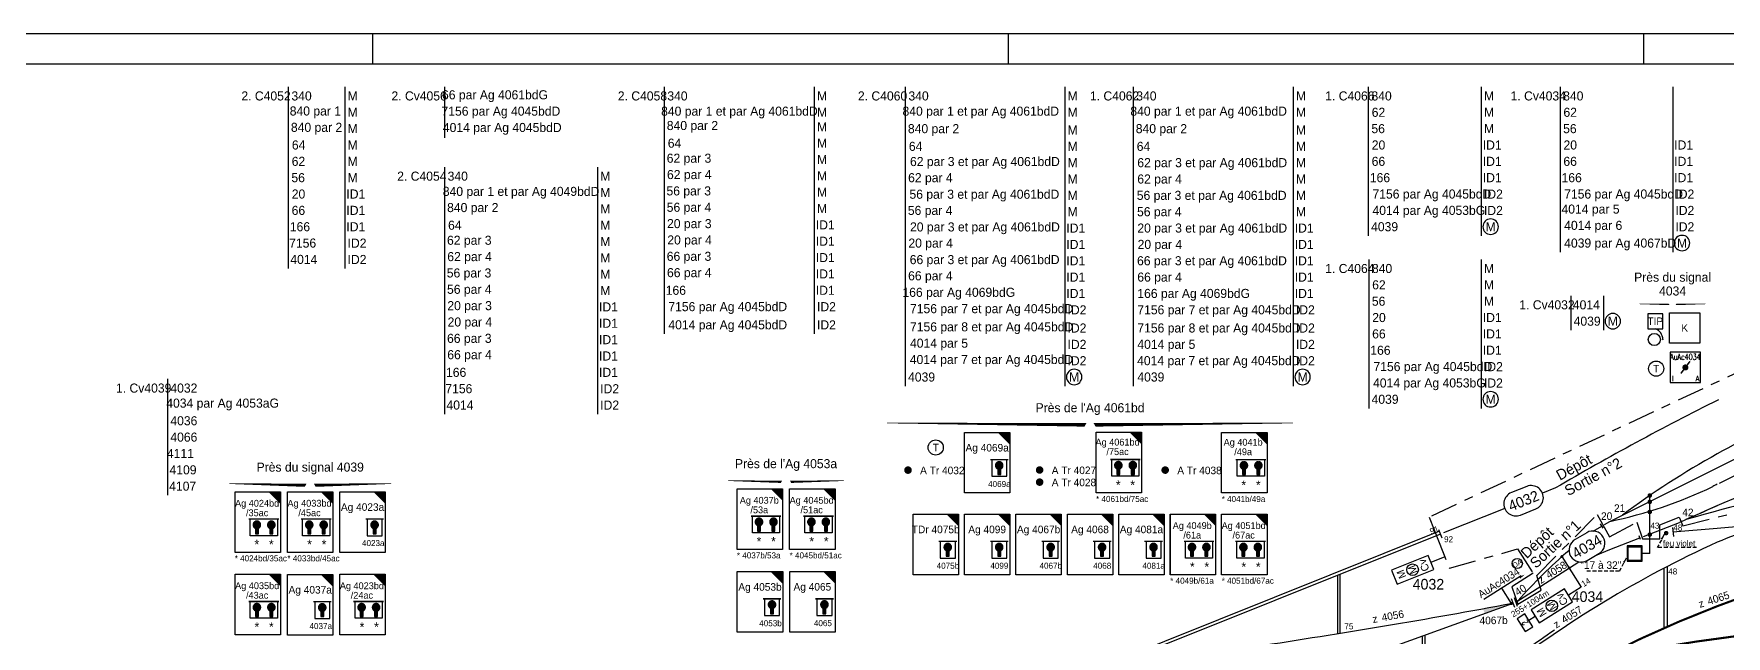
# Model space of a CAD drawing. Header units: metres. Extents: x 0 to 4410, y 0 to 594.
# Drawn here: x 1568 to 2127, y 395 to 594 of the extents above; entities that cross this region are included whole.
import ezdxf
from ezdxf.enums import TextEntityAlignment as Align

# ---------------------------------------------------------------- set-up
doc = ezdxf.new("R2010")
doc.units = ezdxf.units.M
for name, pattern in [('AXES', [36, 18, -6, 6, -6]), ('CACHE', [9.525, 6.35, -3.175]), ('CONTINU', [5000, 5000, 0])]:
    doc.linetypes.add(name, pattern=pattern)
doc.styles.add('es_norme', font='es_isocp.shx')
doc.styles.add('ISO8C1', font='es_isocp.shx')
doc.styles.add('SIMPLEX', font='simplex', dxfattribs={"width": 0.7})

# ---------------------------------------------------------------- blocks, each defined once
blk = doc.blocks.new('COMEXG')
at = {"linetype": 'CONTINU'}
for p, q in [((10, 10), (0, 10)), ((0, 10), (0, 0)), ((10, 0), (10, 10)), ((0, 0), (10, 0))]:
    blk.add_line(p, q, dxfattribs=at)
at = {"linetype": 'CONTINU', "const_width": 0.5}
blk.add_lwpolyline([(6.5, 7), (3.5, 3)], dxfattribs=at)
at = {"linetype": 'CONTINU', "const_width": 1}
blk.add_lwpolyline([(4.5, 5, 1), (5.5, 5, 1)], format="xyb", close=True, dxfattribs=at)
at = {"linetype": 'CONTINU', "style": 'SIMPLEX', "width": 0.7}
blk.add_attdef('NOM', text='', height=2, dxfattribs=at).set_placement((5, 7.5), align=Align.CENTER)
blk.add_attdef('O', (0.59, 0.44), '', height=1.8, dxfattribs=at)
blk.add_attdef('O', text='', height=1.8, dxfattribs=at).set_placement((9.59, 0.44), align=Align.RIGHT)
blk = doc.blocks.new('CONTROLE')
for p, q in [((0, 0), (0, 10)), ((0, 10), (10, 10)), ((10, 10), (10, 0)), ((10, 0), (0, 0))]:
    blk.add_line(p, q)
at = {"style": 'ISO8C1'}
blk.add_attdef('K', text='', height=2.5, dxfattribs=at).set_placement((5, 5), align=Align.MIDDLE)
blk = doc.blocks.new('TEL')
blk.add_circle((0, 0), 2.5)
at = {"linetype": 'Continuous', "style": 'ISO8C1'}
blk.add_attdef('TEXTEG', text='', height=2.5, dxfattribs=at).set_placement((-4, -1), align=Align.RIGHT)
at = {"style": 'ISO8C1'}
blk.add_attdef('OO', text='', height=2.5, dxfattribs=at).set_placement((0, 0), align=Align.MIDDLE)
at = {"linetype": 'Continuous', "style": 'ISO8C1'}
blk.add_attdef('TEXTED', (4, -1), '', height=2.5, dxfattribs=at)
blk = doc.blocks.new('sn')
for p, q in [((-2.19, 8.5), (-2.19, 3.5)), ((2.81, 8.5), (-2.19, 8.5)), ((2.81, 3.5), (2.81, 8.5)), ((-2.19, 3.5), (2.81, 3.5))]:
    blk.add_line(p, q)
at = {"const_width": 0.25}
blk.add_lwpolyline([(2.68, 0, 1), (2.93, 0, 1)], format="xyb", close=True, dxfattribs=at)
blk.add_circle((0, 0), 2)
blk.add_arc((-0.89, 0), 3.7, 359.9412, 71.0658)
at = {"style": 'es_norme'}
blk.add_attdef('SN', text='', height=2.5, dxfattribs=at).set_placement((0.31, 6), align=Align.MIDDLE)
blk = doc.blocks.new('cap2c')
at = {"linetype": 'CONTINU'}
for p, q in [((-10, 5.5), (-10, 11)), ((-1, 11), (-1, 5.5)), ((-1, 5.5), (-10, 5.5))]:
    blk.add_line(p, q, dxfattribs=at)
at = {"linetype": 'CONTINU', "const_width": 0.5}
blk.add_lwpolyline([(-0.5, 11), (-10.5, 11)], dxfattribs=at)
blk = doc.blocks.new('CLEP')
for points in [[(-1.11, 0.64), (1.11, 0.64), (-1.28, 0), (1.28, 0)], [(-1.28, 0), (1.28, 0), (-1.11, -0.64), (1.11, -0.64)], [(-0.64, 1.11), (0.64, 1.11), (-1.11, 0.64), (1.11, 0.64)], [(0, 1.28), (0, 1.28), (-0.64, 1.11), (0.64, 1.11)], [(-1.11, -0.64), (1.11, -0.64), (-0.64, -1.11), (0.64, -1.11)], [(-0.64, -1.11), (0.64, -1.11), (-0.5, -1.14), (0.5, -1.14)], [(-0.5, -1.14), (0.5, -1.14), (-0.5, -3), (0.5, -3)]]:
    blk.add_solid(points)
blk = doc.blocks.new('com1c')
at = {"linetype": 'CONTINU'}
for p, q in [((0, 0), (0, 20)), ((0, 20), (15, 20)), ((15, 20), (15, 0)), ((10.98, 7.93), (10.98, 6.08)), ((10.98, 6.08), (11.98, 6.08)), ((11.98, 6.08), (11.98, 7.93)), ((15, 0), (0, 0))]:
    blk.add_line(p, q, dxfattribs=at)
blk.add_arc((11.48, 9.08), 1.25, 293.5782, 246.4218, dxfattribs=at)
at = {"linetype": 'CONTINU', "style": 'es_norme'}
for tag, height, p in [('C000', 2.5, (7.5, 13.7)), ('000', 2, (11.53, 1.96))]:
    blk.add_attdef(tag, text='', height=height, dxfattribs=at).set_placement(p, align=Align.CENTER)
blk = doc.blocks.new('cap1c')
at = {"linetype": 'CONTINU'}
for p, q in [((-6, 11), (-6, 5.5)), ((-1, 5.5), (-1, 11)), ((-6, 5.5), (-1, 5.5))]:
    blk.add_line(p, q, dxfattribs=at)
at = {"linetype": 'CONTINU', "const_width": 0.5}
blk.add_lwpolyline([(-0.5, 11), (-6.5, 11)], dxfattribs=at)
blk = doc.blocks.new('TCR')
at = {"linetype": 'Continuous'}
for p, q in [((2.5, 7.5), (-2.5, 7.5)), ((-2.5, 7.5), (-2.5, 2.5)), ((2.5, 2.5), (2.5, 7.5)), ((-2.5, 2.5), (0, 2.5)), ((0, 0), (0, 2.5)), ((0, 2.5), (2.5, 2.5))]:
    blk.add_line(p, q, dxfattribs=at)
for points in [[(-2.5, 7.5), (2.5, 7.5), (-2, 7), (2, 7)], [(-2.5, 2.5), (-2.5, 7.5), (-2, 3), (-2, 7)], [(2.5, 7.5), (2.5, 2.5), (2, 7), (2, 3)], [(2.5, 2.5), (-2.5, 2.5), (2, 3), (-2, 3)]]:
    blk.add_solid(points, dxfattribs=at)
at = {"linetype": 'Continuous', "style": 'SIMPLEX', "width": 0.7}
blk.add_attdef('OO', text='', height=2.5, dxfattribs=at).set_placement((0, 5), align=Align.MIDDLE)
blk = doc.blocks.new('nzone')
at = {"style": 'es_norme'}
blk.add_text('z', height=2.5, dxfattribs=at).set_placement((-1.78, 1.41))
blk.add_attdef('ZONE', (1.31, 1.41), '', height=2.5, dxfattribs=at)
blk = doc.blocks.new('ID')
at = {"linetype": 'Continuous'}
for p, q in [((-2.5, 5.5), (-2.5, 2.5)), ((2.5, 5.5), (-2.5, 5.5)), ((-2.5, 2.5), (0, 2.5)), ((0, 2.5), (2.5, 2.5)), ((0, 0), (0, 2.5)), ((2.5, 2.5), (2.5, 5.5))]:
    blk.add_line(p, q, dxfattribs=at)
at = {"linetype": 'Continuous', "style": 'SIMPLEX', "width": 0.7}
blk.add_attdef('O', text='', height=2, dxfattribs=at).set_placement((0, 4), align=Align.MIDDLE)
blk = doc.blocks.new('*U93', base_point=(2948.5, 837.48))
at = {"linetype": 'Continuous'}
for p, q in [((2948.1, 837.41), (2948.1, 856.67)), ((2948.9, 837.54), (2948.9, 856.99))]:
    blk.add_line(p, q, dxfattribs=at)
blk = doc.blocks.new('*U107', base_point=(2976.5, 836.81))
at = {"linetype": 'Continuous'}
for p, q in [((2976.1, 819.65), (2976.1, 836.67)), ((2976.9, 819.78), (2976.9, 836.96))]:
    blk.add_line(p, q, dxfattribs=at)
blk = doc.blocks.new('*U156', base_point=(2225.19, 475.5))
at = {"color": 0, "linetype": 'Continuous'}
blk.add_line((2242.25, 480), (2242.25, 441.6), dxfattribs=at)
at = {"color": 0, "linetype": 'Continuous', "style": 'es_norme'}
blk.add_text('1. Cv4039', height=3, dxfattribs=at).set_placement((2225.19, 475.5))
for s, p in [('4032', (2247.62, 477)), ('4034 par Ag 4053aG', (2260.43, 471.6)), ('4036', (2247.61, 466.2)), ('4066', (2247.61, 460.8)), ('4111', (2246.48, 455.4)), ('4109', (2247.34, 450)), ('4107', (2247.23, 444.6))]:
    blk.add_text(s, height=3, dxfattribs=at).set_placement(p, align=Align.MIDDLE)
blk = doc.blocks.new('FLSIG-DR')
at = {"linetype": 'Continuous'}
blk.add_lwpolyline([(2.12, -2.12, 0, 0.8, 0), (1.39, -1.39, 0, 0, 0), (0, 0, 0, 0, 0)], format="xyseb", dxfattribs=at)
blk = doc.blocks.new('*U170', base_point=(1686.22, 572))
at = {"color": 0, "linetype": 'Continuous'}
blk.add_line((1703.75, 576.5), (1703.75, 559.7), dxfattribs=at)
at = {"color": 0, "linetype": 'Continuous', "style": 'es_norme'}
blk.add_text('2. Cv4056', height=3, dxfattribs=at).set_placement((1686.22, 572))
for s, p in [('66 par Ag 4061bdG', (1720.44, 573.5)), ('7156 par Ag 4045bdD', (1722.39, 568.1)), ('4014 par Ag 4045bdD', (1722.84, 562.7))]:
    blk.add_text(s, height=3, dxfattribs=at).set_placement(p, align=Align.MIDDLE)

msp = doc.modelspace()

# ---------------------------------------------------------------- linework, layer by layer
at = {"color": 0, "linetype": 'Continuous', "ltscale": 0.8}
for p, q in [((1680, 594), (1680, 584)), ((1890, 594), (1890, 584)), ((2100, 594), (2100, 584))]:
    msp.add_line(p, q, dxfattribs=at)
at = {"color": 0, "linetype": 'Continuous'}
for p, q in [((1652.126, 576.5), (1652.126, 516.5)), ((1670.816, 576.5), (1670.816, 516.5)), ((1776.358, 576.5), (1776.358, 494.9)), ((1825.969, 576.5), (1825.969, 494.9)), ((1856.042, 576.5), (1856.042, 499.858)), ((1908.765, 576.5), (1908.765, 499.858)), ((1931.351, 576.5), (1931.351, 499.858)), ((1984.253, 576.5), (1984.253, 499.858)), ((2009.075, 576.5), (2009.075, 527.3)), ((2046.402, 576.5), (2046.402, 527.3)), ((2072.437, 576.5), (2072.437, 521.9)), ((2109.669, 576.5), (2109.669, 521.9)), ((1703.745, 550), (1703.745, 468.4)), ((1754.314, 550), (1754.314, 468.4)), ((2049.512, 532.85), (2049.502, 532.85)), ((2049.502, 527.75), (2049.512, 527.75)), ((2112.779, 527.45), (2112.769, 527.45)), ((2112.769, 522.35), (2112.779, 522.35)), ((2009.227, 519.5), (2009.227, 470.3)), ((2046.402, 519.5), (2046.402, 470.3)), ((2076.01, 507.5), (2076.01, 496.1)), ((2086.785, 507.5), (2086.785, 496.1)), ((1856.042, 499.858), (1856.042, 477.658)), ((1908.765, 499.858), (1908.765, 477.658)), ((1931.351, 499.858), (1931.351, 477.658)), ((1984.253, 499.858), (1984.253, 477.658)), ((2089.895, 501.65), (2089.885, 501.65)), ((2089.885, 496.55), (2089.895, 496.55)), ((1911.875, 483.208), (1911.865, 483.208)), ((1987.363, 483.208), (1987.353, 483.208)), ((1911.865, 478.108), (1911.875, 478.108)), ((1987.353, 478.108), (1987.363, 478.108)), ((2049.512, 475.85), (2049.502, 475.85)), ((2049.502, 470.75), (2049.512, 470.75)), ((2070.922, 444), (2066.641, 442.284)), ((2054.15, 437.276), (2033.876, 429.149)), ((2086.673, 430.688), (2085.809, 432.174)), ((2032.576, 429.705), (1923.284, 385.891)), ((2032.948, 428.777), (1923.422, 384.869)), ((2033.506, 427.384), (2032.39, 430.169)), ((2099.021, 426.939), (2098.597, 428.182)), ((2057.883, 406.297), (2078.614, 419.606)), ((2084.14, 421.653), (2088.942, 423.709)), ((2056.407, 405.836), (2053.19, 410.901)), ((1991.883, 382.489), (2056.942, 405.958)), ((2057.451, 404.547), (2056.433, 407.369)), ((2058.392, 404.886), (2057.374, 407.708))]:
    msp.add_line(p, q, dxfattribs=at)
at = {"color": 0, "linetype": 'CONTINU'}
for p, q in [((1875.605, 462.351), (1890.605, 462.351)), ((1875.605, 442.351), (1875.605, 462.351)), ((1875.605, 462.351), (1890.605, 462.351)), ((1890.605, 462.351), (1890.605, 442.351)), ((1919.105, 442.385), (1919.105, 462.385)), ((1919.105, 462.385), (1934.105, 462.385)), ((1934.105, 462.385), (1934.105, 442.385)), ((1960.605, 442.351), (1960.605, 462.351)), ((1960.605, 462.351), (1975.605, 462.351)), ((1975.605, 462.351), (1975.605, 442.351)), ((1925.966, 450.33), (1925.966, 448.476)), ((1925.966, 448.476), (1926.966, 448.476)), ((1926.966, 448.476), (1926.966, 450.33)), ((1930.747, 450.33), (1930.747, 448.476)), ((1930.747, 448.476), (1931.747, 448.476)), ((1931.747, 448.476), (1931.747, 450.33)), ((1967.466, 450.296), (1967.466, 448.442)), ((1967.466, 448.442), (1968.466, 448.442)), ((1968.466, 448.442), (1968.466, 450.296)), ((1972.247, 450.296), (1972.247, 448.442)), ((1972.247, 448.442), (1973.247, 448.442)), ((1973.247, 448.442), (1973.247, 450.296)), ((1634.552, 442.733), (1649.552, 442.733)), ((1634.552, 422.733), (1634.552, 442.733)), ((1649.552, 442.733), (1649.552, 422.733)), ((1651.863, 442.735), (1666.863, 442.735)), ((1651.863, 422.735), (1651.863, 442.735)), ((1666.863, 442.735), (1666.863, 422.735)), ((1800.516, 443.709), (1815.516, 443.709)), ((1800.516, 423.709), (1800.516, 443.709)), ((1815.516, 443.709), (1815.516, 423.709)), ((1817.828, 443.711), (1832.828, 443.711)), ((1817.828, 423.711), (1817.828, 443.711)), ((1832.828, 443.711), (1832.828, 423.711)), ((1890.605, 442.351), (1875.605, 442.351)), ((1934.105, 442.385), (1919.105, 442.385)), ((1975.605, 442.351), (1960.605, 442.351)), ((1807.203, 431.641), (1807.203, 429.786)), ((1808.203, 429.786), (1808.203, 431.641)), ((1811.984, 431.641), (1811.984, 429.786)), ((1812.984, 429.786), (1812.984, 431.641)), ((1824.515, 431.643), (1824.515, 429.788)), ((1825.515, 429.788), (1825.515, 431.643)), ((1829.296, 431.643), (1829.296, 429.788)), ((1830.296, 429.788), (1830.296, 431.643)), ((1858.605, 435.353), (1873.605, 435.353)), ((1858.605, 415.353), (1858.605, 435.353)), ((1858.605, 435.353), (1873.605, 435.353)), ((1873.605, 435.353), (1873.605, 415.353)), ((1875.605, 435.353), (1890.605, 435.353)), ((1875.605, 415.353), (1875.605, 435.353)), ((1875.605, 435.353), (1890.605, 435.353)), ((1890.605, 435.353), (1890.605, 415.353)), ((1909.605, 415.353), (1909.605, 435.353)), ((1909.605, 435.353), (1924.605, 435.353)), ((1924.605, 435.353), (1924.605, 415.353)), ((1926.605, 415.353), (1926.605, 435.353)), ((1926.605, 435.353), (1941.605, 435.353)), ((1943.605, 435.353), (1958.605, 435.353)), ((1943.605, 415.353), (1943.605, 435.353)), ((1943.605, 435.353), (1943.605, 415.353)), ((1958.605, 435.353), (1958.605, 415.353)), ((1960.605, 435.353), (1975.605, 435.353)), ((1960.605, 415.353), (1960.605, 435.353)), ((1975.605, 435.353), (1975.605, 415.353)), ((1641.239, 430.666), (1641.239, 428.811)), ((1641.239, 428.811), (1642.239, 428.811)), ((1642.239, 428.811), (1642.239, 430.666)), ((1646.02, 430.666), (1646.02, 428.811)), ((1646.02, 428.811), (1647.02, 428.811)), ((1647.02, 428.811), (1647.02, 430.666)), ((1658.551, 430.667), (1658.551, 428.813)), ((1658.551, 428.813), (1659.551, 428.813)), ((1659.551, 428.813), (1659.551, 430.667)), ((1663.332, 430.667), (1663.332, 428.813)), ((1663.332, 428.813), (1664.332, 428.813)), ((1664.332, 428.813), (1664.332, 430.667)), ((1807.203, 429.786), (1808.203, 429.786)), ((1811.984, 429.786), (1812.984, 429.786)), ((1824.515, 429.788), (1825.515, 429.788)), ((1829.296, 429.788), (1830.296, 429.788)), ((1649.552, 422.733), (1634.552, 422.733)), ((1666.863, 422.735), (1651.863, 422.735)), ((1815.516, 423.709), (1800.516, 423.709)), ((1832.828, 423.711), (1817.828, 423.711)), ((1950.293, 423.285), (1950.293, 421.43)), ((1950.293, 421.43), (1951.293, 421.43)), ((1951.293, 421.43), (1951.293, 423.285)), ((1955.074, 423.285), (1955.074, 421.43)), ((1955.074, 421.43), (1956.074, 421.43)), ((1956.074, 421.43), (1956.074, 423.285)), ((1967.293, 423.285), (1967.293, 421.43)), ((1967.293, 421.43), (1968.293, 421.43)), ((1968.293, 421.43), (1968.293, 423.285)), ((1972.074, 423.285), (1972.074, 421.43)), ((1972.074, 421.43), (1973.074, 421.43)), ((1973.074, 421.43), (1973.074, 423.285)), ((1634.567, 415.489), (1649.567, 415.489)), ((1634.567, 395.489), (1634.567, 415.489)), ((1649.567, 415.489), (1649.567, 395.489)), ((1651.873, 395.427), (1651.873, 415.427)), ((1651.873, 415.427), (1666.873, 415.427)), ((1666.873, 415.427), (1666.873, 395.427)), ((1669.175, 415.48), (1684.175, 415.48)), ((1669.175, 395.48), (1669.175, 415.48)), ((1684.175, 415.48), (1684.175, 395.48)), ((1800.521, 396.368), (1800.521, 416.368)), ((1800.521, 416.368), (1815.521, 416.368)), ((1815.521, 416.368), (1815.521, 396.368)), ((1817.837, 396.403), (1817.837, 416.403)), ((1817.837, 416.403), (1832.837, 416.403)), ((1832.837, 416.403), (1832.837, 396.403)), ((1873.605, 415.353), (1858.605, 415.353)), ((1890.605, 415.353), (1875.605, 415.353)), ((1924.605, 415.353), (1909.605, 415.353)), ((1941.605, 415.353), (1926.605, 415.353)), ((1958.605, 415.353), (1943.605, 415.353)), ((1975.605, 415.353), (1960.605, 415.353)), ((1641.254, 403.421), (1641.254, 401.567)), ((1642.254, 401.567), (1642.254, 403.421)), ((1646.035, 403.421), (1646.035, 401.567)), ((1647.035, 401.567), (1647.035, 403.421)), ((1662.855, 403.36), (1662.855, 401.505)), ((1663.855, 401.505), (1663.855, 403.36)), ((1675.863, 403.413), (1675.863, 401.558)), ((1676.863, 401.558), (1676.863, 403.413)), ((1680.644, 403.413), (1680.644, 401.558)), ((1681.644, 401.558), (1681.644, 403.413)), ((1811.503, 404.3), (1811.503, 402.446)), ((1812.503, 402.446), (1812.503, 404.3)), ((1828.819, 404.335), (1828.819, 402.48)), ((1829.819, 402.48), (1829.819, 404.335)), ((1641.254, 401.567), (1642.254, 401.567)), ((1646.035, 401.567), (1647.035, 401.567)), ((1662.855, 401.505), (1663.855, 401.505)), ((1675.863, 401.558), (1676.863, 401.558)), ((1680.644, 401.558), (1681.644, 401.558)), ((1811.503, 402.446), (1812.503, 402.446)), ((1828.819, 402.48), (1829.819, 402.48)), ((1649.567, 395.489), (1634.567, 395.489)), ((1666.873, 395.427), (1651.873, 395.427)), ((1684.175, 395.48), (1669.175, 395.48)), ((1815.521, 396.368), (1800.521, 396.368)), ((1832.837, 396.403), (1817.837, 396.403))]:
    msp.add_line(p, q, dxfattribs=at)
at = {"color": 0}
for p, q in [((2102.103, 422.337), (2102.103, 441.51)), ((2109.599, 430.969), (2109.922, 428.012)), ((2140.411, 432.031), (2124.417, 430.662)), ((2124.378, 430.653), (2109.76, 429.402)), ((2106.795, 417.479), (2106.795, 397.717)), ((2107.795, 418), (2107.795, 398.156))]:
    msp.add_line(p, q, dxfattribs=at)
at = {"color": 0, "linetype": 'CACHE', "ltscale": 0.2}
for p, q in [((2106.824, 428.598), (2104.584, 424.325)), ((2094.319, 420.863), (2092.076, 416.562)), ((2117.567, 424.325), (2104.584, 424.325)), ((2092.076, 416.562), (2081.08, 416.562))]:
    msp.add_line(p, q, dxfattribs=at)
at = {"color": 0, "linetype": 'Continuous', "ltscale": 0.8}
for points in [[(0, 0), (4410, 0), (4410, 594), (0, 594)], [(10, 10), (4400, 10), (4400, 584), (10, 584)]]:
    msp.add_lwpolyline(points, close=True, dxfattribs=at)
at = {"color": 0, "linetype": 'Continuous'}
for points, format in [([(2097.522, 502.919, 0, 0, 0), (2098.622, 504.824, 0.2, 0.44, 0), (2108.522, 504.604, 0, 0, 0), (2109.622, 506.51, 0, 0, 0), (2110.722, 504.604, 0.44, 0.2, 0), (2120.622, 504.824, 0, 0, 0), (2121.722, 502.919, 0, 0, 0)], "xyseb"), ([(1848.519, 462.861, 0, 0, 0), (1850.019, 465.459, 0.2, 1.2, 0), (1915.605, 464.859, 0, 0, 0), (1917.105, 467.457, 0, 0, 0), (1918.605, 464.859, 1.2, 0.2, 0), (1984.192, 465.459, 0, 0, 0), (1985.692, 462.861, 0, 0, 0)], "xyseb"), ([(1631.148, 442.837, 0, 0, 0), (1632.648, 445.435, 0.2, 1.069, 0), (1657.873, 444.9, 0, 0, 0), (1659.373, 447.498, 0, 0, 0), (1660.873, 444.9, 1.069, 0.2, 0), (1686.099, 445.435, 0, 0, 0), (1687.599, 442.837, 0, 0, 0)], "xyseb"), ([(1796.014, 443.822, 0, 0, 0), (1797.514, 446.42, 0.2, 0.765, 0), (1815.129, 446.038, 0, 0, 0), (1816.629, 448.636, 0, 0, 0), (1818.129, 446.038, 0.765, 0.2, 0), (1835.744, 446.42, 0, 0, 0), (1837.244, 443.822, 0, 0, 0)], "xyseb"), ([(2059.351, 435.052), (2064.416, 437.082, 1), (2061.44, 444.508), (2056.374, 442.477, 1), (2059.351, 435.052, 1)], "xyb"), ([(2081.411, 420.068), (2085.288, 422.32, 1), (2081.271, 429.238), (2077.394, 426.987, 1), (2081.411, 420.068, 1)], "xyb"), ([(2060.769, 415.417, 0, 0.7, 0), (2059.081, 414.345, 0.7, 0.7, 0)], "xyseb")]:
    msp.add_lwpolyline(points, format=format, dxfattribs=at)
at = {"color": 0, "linetype": 'AXES', "ltscale": 0.5}
msp.add_lwpolyline([(2183.411, 499.226), (2135.886, 484.422), (2135.886, 484.422), (2029.154, 434.345), (2035.891, 417.54), (2058.412, 423.871), (2063.543, 415.895), (2056.466, 411.36), (2058.506, 405.589), (2066.227, 410.208), (2064.743, 415.104), (2084.725, 435.279), (2088.739, 427.831), (2097.794, 432.711), (2099.679, 427.234), (2105.37, 427.234), (2105.37, 431.848), (2111.865, 434.398), (2113.045, 431.532), (2150.023, 440.744), (2153.159, 427.98), (2524.673, 427.98)], dxfattribs=at)
at = {"color": 0, "linetype": 'Continuous'}
for points in [[(2124.417, 450.666), (2139.216, 458.052)], [(2088.942, 432.971), (2124.378, 450.657)], [(2083.343, 429.778), (2086.241, 431.431)], [(2087.184, 431.968), (2088.942, 432.971)], [(2100.042, 428.006), (2111.942, 432.612)], [(2031.603, 428.237), (2034.394, 421.276), (2029.753, 419.415)], [(2088.942, 423.709), (2098.819, 427.532)], [(2073.058, 421.327), (2079.456, 411.234), (2075.233, 408.557)], [(2059.575, 414.955), (2047.245, 407.126)]]:
    msp.add_lwpolyline(points, dxfattribs=at)
at = {"color": 0}
for points, const_width in [([(1856.321, 449.902, 1), (1857.571, 449.902, 1)], 1.25), ([(1899.821, 449.935, 1), (1901.071, 449.935, 1)], 1.25), ([(1941.321, 449.902, 1), (1942.571, 449.902, 1)], 1.25), ([(1899.821, 445.935, 1), (1901.071, 445.935, 1)], 1.25), ([(2102.392, 441.786, 1), (2101.813, 441.234, 1)], 0.7), ([(2102.392, 439.69, 1), (2101.813, 439.138, 1)], 0.7), ([(2102.392, 436.349, 1), (2101.813, 435.798, 1)], 0.7), ([(2102.392, 428.86, 1), (2101.813, 428.308, 1)], 0.7), ([(2107.113, 429.091, 1), (2107.913, 429.091, 1)], 0.7)]:
    msp.add_lwpolyline(points, format="xyb", close=True, dxfattribs=dict(at, const_width=const_width))
at = {"color": 0, "linetype": 'CACHE'}
for points in [[(2106.826, 428.625, 0, 0.7, 0), (2106.02, 427.119, 0.7, 0.7, 0)], [(2094.319, 420.863, 0, 0.7, 0), (2093.512, 419.357, 0.7, 0.7, 0)]]:
    msp.add_lwpolyline(points, format="xyseb", dxfattribs=at)
at = {"color": 0, "linetype": 'Continuous'}
for points in [[(2028.822, 421.736), (2016.756, 416.899), (2018.616, 412.258), (2030.683, 417.095)], [(2073.894, 410.669), (2062.915, 403.708), (2065.592, 399.485), (2076.571, 406.446)]]:
    msp.add_lwpolyline(points, close=True, dxfattribs=at)
at = {"color": 0, "linetype": 'Continuous', "const_width": 0.5}
for points in [[(2073.308, 421.327, -1), (2072.808, 421.327, -1)], [(2075.69, 417.569, -1), (2075.19, 417.569, -1)], [(2056.157, 405.836, 1), (2056.657, 405.836, 1)]]:
    msp.add_lwpolyline(points, format="xyb", close=True, dxfattribs=at)
at = {"color": 0, "linetype": 'Continuous', "const_width": 0.7}
for points in [[(2152.027, 414.32, 0.0192636), (2124.417, 404.962, 0.0192636)], [(2124.422, 404.962, 0.0271986), (2086.846, 388.195)], [(2178.705, 400.734, 0.0214061), (2086.846, 388.195)]]:
    msp.add_lwpolyline(points, format="xyb", dxfattribs=at)
at = {"color": 0, "linetype": 'Continuous'}
for centre, radius in [((2058.304, 419.039), 1.676), ((2023.719, 416.997), 1.9), ((2069.743, 405.077), 1.9)]:
    msp.add_circle(centre, radius, dxfattribs=at)
for centre, radius, start, end in [((2049.502, 530.3), 2.55, 90, 270), ((2049.512, 530.3), 2.55, 270, 90), ((2112.769, 524.9), 2.55, 90, 270), ((2112.779, 524.9), 2.55, 270, 90), ((2089.885, 499.1), 2.55, 90, 270), ((2089.895, 499.1), 2.55, 270, 90), ((1911.865, 480.658), 2.55, 90, 270), ((1911.875, 480.658), 2.55, 270, 90), ((1987.353, 480.658), 2.55, 90, 270), ((1987.363, 480.658), 2.55, 270, 90), ((2049.502, 473.3), 2.55, 90, 270), ((2049.512, 473.3), 2.55, 270, 90), ((2256.602, 216.691), 272.748, 105.56578, 118.98894), ((2548.528, -374.124), 947.33, 116.571462, 120.275602), ((2265.439, 178.036), 302.017, 105.75945, 117.69538), ((2256.563, 216.682), 272.748, 118.98894, 126.81867), ((2524.97, -481.485), 1003.073, 111.05299, 114.183297), ((2058.335, 579.152), 149.352, 281.8257, 295.63866), ((2235.431, 17.674), 433.234, 99.75121, 106.27005), ((2263.327, 177.09), 302.017, 117.39166, 117.69538), ((2522.858, -482.431), 1003.073, 113.406973, 114.183297), ((2204.02, 236.132), 205.967, 105.66725, 112.73597), ((2276.252, 93.099), 365.976, 114.51061, 127.80732), ((2191.849, 288.502), 178.196, 130.80314, 138.45629), ((1594.861, 2897.928), 2534.445, 278.555661, 280.503303), ((2266.154, 106.439), 350.246, 123.93042, 127.75189)]:
    msp.add_arc(centre, radius, start, end, dxfattribs=at)
at = {"color": 0, "linetype": 'CONTINU'}
for centre in [(1926.466, 451.476), (1931.247, 451.476), (1967.966, 451.442), (1972.747, 451.442), (1641.739, 431.811), (1646.52, 431.811), (1659.051, 431.813), (1663.832, 431.813), (1807.703, 432.786), (1812.484, 432.786), (1825.015, 432.788), (1829.796, 432.788), (1950.793, 424.43), (1955.574, 424.43), (1967.793, 424.43), (1972.574, 424.43), (1641.754, 404.567), (1646.535, 404.567), (1663.355, 404.505), (1676.363, 404.558), (1681.144, 404.558), (1812.003, 405.446), (1829.319, 405.48)]:
    msp.add_arc(centre, 1.25, 293.57818, 246.42182, dxfattribs=at)
at = {"color": 0, "linetype": 'Continuous'}
for points in [[(1890.605, 462.351), (1886.605, 462.351), (1890.605, 458.351)], [(1890.605, 462.351), (1886.605, 462.351), (1890.605, 458.351)], [(1890.605, 462.351), (1886.605, 462.351), (1890.605, 458.351)], [(1934.105, 462.385), (1930.105, 462.385), (1934.105, 458.385)], [(1934.105, 462.385), (1930.105, 462.385), (1934.105, 458.385)], [(1975.605, 462.351), (1971.605, 462.351), (1975.605, 458.351)], [(1975.605, 462.351), (1971.605, 462.351), (1975.605, 458.351)], [(1649.552, 442.733), (1645.552, 442.733), (1649.552, 438.733)], [(1666.863, 442.735), (1662.863, 442.735), (1666.863, 438.735)], [(1684.175, 442.737), (1680.175, 442.737), (1684.175, 438.737)], [(1815.516, 443.709), (1811.516, 443.709), (1815.516, 439.709)], [(1832.828, 443.711), (1828.828, 443.711), (1832.828, 439.711)], [(1873.605, 435.353), (1869.605, 435.353), (1873.605, 431.353)], [(1873.605, 435.353), (1869.605, 435.353), (1873.605, 431.353)], [(1890.605, 435.353), (1886.605, 435.353), (1890.605, 431.353)], [(1890.605, 435.353), (1886.605, 435.353), (1890.605, 431.353)], [(1907.605, 435.353), (1903.605, 435.353), (1907.605, 431.353)], [(1924.605, 435.353), (1920.605, 435.353), (1924.605, 431.353)], [(1941.605, 435.353), (1937.605, 435.353), (1941.605, 431.353)], [(1958.605, 435.353), (1954.605, 435.353), (1958.605, 431.353)], [(1975.605, 435.353), (1971.605, 435.353), (1975.605, 431.353)], [(1649.567, 415.489), (1645.567, 415.489), (1649.567, 411.489)], [(1666.873, 415.427), (1662.873, 415.427), (1666.873, 411.427)], [(1684.175, 415.48), (1680.175, 415.48), (1684.175, 411.48)], [(1815.521, 416.368), (1811.521, 416.368), (1815.521, 412.368)], [(1832.837, 416.403), (1828.837, 416.403), (1832.837, 412.403)], [(2056.871, 405.948), (2047.031, 404.165), (2047.467, 402.548)]]:
    msp.add_solid(points, dxfattribs=at)

# ---------------------------------------------------------------- block references
for name, p in [('*U170', (1686.223, 572)), ('*U156', (1595.186, 475.5)), ('cap1c', (1890.605, 442.351)), ('cap2c', (1934.279, 442.398)), ('cap2c', (1975.779, 442.364)), ('CLEP', (1887.087, 451.432)), ('CLEP', (1926.466, 451.479)), ('CLEP', (1931.247, 451.479)), ('CLEP', (1967.966, 451.445)), ('CLEP', (1972.747, 451.445)), ('cap2c', (1649.552, 422.733)), ('CLEP', (1641.739, 431.815)), ('CLEP', (1646.52, 431.815)), ('cap2c', (1666.863, 422.735)), ('CLEP', (1659.051, 431.816)), ('CLEP', (1663.832, 431.816)), ('cap1c', (1684.175, 422.737)), ('CLEP', (1680.657, 431.815)), ('cap2c', (1815.516, 423.709)), ('CLEP', (1807.703, 432.79)), ('CLEP', (1812.484, 432.79)), ('cap2c', (1832.828, 423.711)), ('CLEP', (1825.015, 432.792)), ('CLEP', (1829.796, 432.792)), ('cap1c', (1873.605, 415.353)), ('CLEP', (1870.087, 424.434)), ('cap1c', (1890.605, 415.353)), ('CLEP', (1887.087, 424.434)), ('cap1c', (1907.605, 415.353)), ('CLEP', (1904.087, 424.434)), ('cap1c', (1924.605, 415.353)), ('CLEP', (1921.087, 424.434)), ('cap1c', (1941.605, 415.353)), ('CLEP', (1938.087, 424.434)), ('cap2c', (1958.605, 415.353)), ('CLEP', (1950.793, 424.434)), ('CLEP', (1955.574, 424.434)), ('cap2c', (1975.605, 415.353)), ('CLEP', (1967.793, 424.434)), ('CLEP', (1972.574, 424.434)), ('*U93', (1999.417, 395.979)), ('cap2c', (1649.567, 395.489)), ('CLEP', (1641.754, 404.57)), ('CLEP', (1646.535, 404.57)), ('cap1c', (1666.873, 395.427)), ('CLEP', (1663.355, 404.509)), ('cap2c', (1684.175, 395.48)), ('CLEP', (1676.363, 404.562)), ('CLEP', (1681.144, 404.562)), ('cap1c', (1815.521, 396.368)), ('CLEP', (1812.003, 405.449)), ('cap1c', (1832.837, 396.403)), ('CLEP', (1829.319, 405.484)), ('*U107', (2027.417, 395.307))]:
    msp.add_blockref(name, p, dxfattribs=at)
for name, p, values in [('sn', (2103.605, 493.066), {'SN': 'TIP'}), ('CONTROLE', (2108.658, 491.848), {'K': 'K'}), ('TEL', (2104.219, 483.42), {'OO': 'T'}), ('TEL', (1866.105, 457.351), {'OO': 'T'}), ('com1c', (1875.605, 442.351), {'C000': 'Ag 4069a', '000': '4069a'}), ('com1c', (1858.605, 415.353), {'C000': 'TDr 4075b', '000': '4075b'}), ('com1c', (1875.605, 415.353), {'C000': 'Ag 4099', '000': '4099'}), ('com1c', (1892.605, 415.353), {'C000': 'Ag 4067b', '000': '4067b'}), ('com1c', (1909.605, 415.353), {'C000': 'Ag 4068', '000': '4068'}), ('com1c', (1926.605, 415.353), {'C000': 'Ag 4081a', '000': '4081a'})]:
    msp.add_blockref(name, p, dxfattribs=at).add_auto_attribs(values)
ref = msp.add_blockref('COMEXG', (2108.868, 478.816), dxfattribs=at)
ref.add_attrib('NOM', 'AuAc4034', dxfattribs={"linetype": 'CONTINU', "height": 2, "style": 'SIMPLEX', "width": 0.63}).set_placement((2113.868, 486.316), align=Align.CENTER)
ref.add_attrib('O', 'I', (2109.461, 479.261), dxfattribs={"linetype": 'CONTINU', "height": 1.8, "style": 'SIMPLEX', "width": 0.7})
ref.add_attrib('O', 'A', dxfattribs={"linetype": 'CONTINU', "height": 1.8, "style": 'SIMPLEX', "width": 0.7}).set_placement((2118.461, 479.261), align=Align.RIGHT)
ref = msp.add_blockref('com1c', (1669.175, 422.737), dxfattribs=at)
ref.add_attrib('C000', 'Ag 4023a', dxfattribs={"linetype": 'CONTINU', "height": 2.5, "style": 'es_norme'}).set_placement((1676.675, 436.437), align=Align.CENTER)
ref.add_attrib('000', '4023a', dxfattribs={"linetype": 'CONTINU', "height": 2, "style": 'es_norme'}).set_placement((1680.203, 424.805), align=Align.CENTER)
for name, p, rotation, values in [('nzone', (2068.386, 412.017), 32.37103543125982, {'ZONE': '4058'}), ('nzone', (2120.805, 403.566), 17.97669676559062, {'ZONE': '4065'}), ('nzone', (2012.674, 398.311), 10.12188296297131, {'ZONE': '4056'}), ('ID', (2064.253, 401.597), 122.1597827484546, {'O': '2'}), ('nzone', (2073.458, 397.274), 31.90127913931331, {'ZONE': '4057'})]:
    msp.add_blockref(name, p, dxfattribs=dict(at, rotation=rotation)).add_auto_attribs(values)
for name, p, rotation in [('TCR', (2102.103, 422.337), 90), ('FLSIG-DR', (2075.233, 408.557), 143.1093260301471), ('FLSIG-DR', (2075.233, 408.557), 111.6368966745696)]:
    msp.add_blockref(name, p, dxfattribs=dict(at, rotation=rotation))

# ---------------------------------------------------------------- texts
at = {"color": 0, "linetype": 'Continuous', "style": 'es_norme'}
for s, height, p in [('2. C4052', 3, (1636.623, 572)), ('2. C4058', 3, (1761.036, 572)), ('2. C4060', 3, (1840.398, 572)), ('1. C4062', 3, (1917.079, 572)), ('1. C4066', 3, (1994.835, 572)), ('1. Cv4034', 3, (2056.094, 572)), ('2. C4054', 3, (1688.123, 545.5)), ('1. C4064', 3, (1994.835, 515)), ('1. Cv4032', 3, (2058.98, 503)), ('48', 2, (2109.887, 429.898)), ('92', 2, (2034.118, 426.081)), ('48', 2, (2108.196, 415.433)), ('75', 2, (2001.171, 397.301))]:
    msp.add_text(s, height=height, dxfattribs=at).set_placement(p)
for s, p in [('340', (1656.517, 573.5)), ('M', (1673.396, 573.5)), ('340', (1780.749, 573.5)), ('M', (1828.549, 573.5)), ('340', (1860.433, 573.5)), ('M', (1911.345, 573.5)), ('340', (1935.742, 573.5)), ('M', (1986.833, 573.5)), ('840', (2013.467, 573.5)), ('M', (2048.982, 573.5)), ('840', (2076.828, 573.5)), ('840 par 1', (1661.081, 568.1)), ('M', (1673.396, 568.1)), ('840 par 1 et par Ag 4061bdD', (1801.223, 568.1)), ('840 par 2', (1785.703, 563.3)), ('M', (1828.549, 568.1)), ('840 par 1 et par Ag 4061bdD', (1881.001, 568.1)), ('M', (1911.345, 568.1)), ('840 par 1 et par Ag 4061bdD', (1956.31, 568.1)), ('M', (1986.833, 568.1)), ('62', (2012.435, 568.1)), ('M', (2048.982, 568.1)), ('62', (2075.796, 568.1)), ('840 par 2', (1661.471, 562.7)), ('M', (1673.396, 562.7)), ('64', (1779.778, 557.9)), ('M', (1828.549, 563.3)), ('M', (1828.549, 557.9)), ('840 par 2', (1865.387, 562.258)), ('M', (1911.345, 562.258)), ('840 par 2', (1940.696, 562.258)), ('M', (1986.833, 562.258)), ('56', (2012.33, 562.7)), ('M', (2048.982, 562.7)), ('56', (2075.691, 562.7)), ('64', (1655.545, 557.3)), ('M', (1673.396, 557.3)), ('62 par 3', (1784.565, 552.5)), ('M', (1828.549, 552.5)), ('64', (1859.462, 556.858)), ('M', (1911.345, 556.858)), ('64', (1934.771, 556.858)), ('M', (1986.833, 556.858)), ('20', (2012.455, 557.3)), ('ID1', (2050.032, 557.3)), ('20', (2075.816, 557.3)), ('ID1', (2113.299, 557.3)), ('62', (1655.485, 551.9)), ('M', (1673.396, 551.9)), ('340', (1708.137, 547)), ('M', (1756.894, 547)), ('62 par 4', (1784.653, 547.1)), ('M', (1828.549, 547.1)), ('M', (1911.345, 551.458)), ('M', (1986.833, 551.458)), ('66', (2012.42, 551.9)), ('ID1', (2050.032, 551.9)), ('66', (2075.781, 551.9)), ('ID1', (2113.299, 551.9)), ('56', (1655.38, 546.5)), ('20', (1655.505, 541.1)), ('ID1', (1674.446, 541.1)), ('M', (1673.396, 546.5)), ('840 par 1 et par Ag 4049bdD', (1729.066, 541.6)), ('M', (1756.894, 541.6)), ('56 par 3', (1784.475, 541.7)), ('M', (1828.549, 541.7)), ('62 par 4', (1864.337, 546.058)), ('M', (1911.345, 546.058)), ('M', (1986.833, 546.058)), ('166', (2012.93, 546.5)), ('ID1', (2050.032, 546.5)), ('ID2', (2050.422, 541.1)), ('166', (2076.291, 546.5)), ('ID1', (2113.299, 546.5)), ('ID2', (2113.689, 541.1)), ('66', (1655.47, 535.7)), ('ID1', (1674.446, 535.7)), ('840 par 2', (1713.09, 536.2)), ('M', (1756.894, 536.2)), ('56 par 4', (1784.563, 536.3)), ('M', (1828.549, 536.3)), ('56 par 4', (1864.247, 535.258)), ('M', (1911.345, 540.658)), ('M', (1986.833, 540.658)), ('ID2', (2050.422, 535.7)), ('4014 par 5', (2082.516, 535.7)), ('ID2', (2113.689, 535.7)), ('166', (1655.98, 530.3)), ('ID1', (1674.446, 530.3)), ('64', (1707.165, 530.8)), ('M', (1756.894, 530.8)), ('20 par 3', (1784.663, 530.9)), ('ID1', (1829.599, 530.9)), ('ID1', (1912.395, 529.858)), ('M', (1911.345, 535.258)), ('ID1', (1987.883, 529.858)), ('M', (1986.833, 535.258)), ('4039', (2014.463, 530.3)), ('M', (2049.507, 530.3)), ('ID2', (2113.689, 530.3)), ('7156', (1656.88, 524.9)), ('ID2', (1674.836, 524.9)), ('62 par 3', (1711.952, 525.4)), ('M', (1756.894, 525.4)), ('20 par 4', (1784.751, 525.5)), ('ID1', (1829.599, 525.5)), ('20 par 4', (1864.435, 524.458)), ('ID1', (1912.395, 524.458)), ('ID1', (1987.883, 524.458)), ('M', (2112.774, 524.9)), ('4014', (1657.256, 519.5)), ('ID2', (1674.836, 519.5)), ('62 par 4', (1712.04, 520)), ('M', (1756.894, 520)), ('66 par 3', (1784.565, 520.1)), ('ID1', (1829.599, 520.1)), ('ID1', (1912.395, 519.058)), ('ID1', (1987.883, 519.058)), ('56 par 3', (1711.862, 514.6)), ('M', (1756.894, 514.6)), ('66 par 4', (1784.653, 514.7)), ('ID1', (1829.599, 514.7)), ('66 par 4', (1864.337, 513.658)), ('ID1', (1912.395, 513.658)), ('ID1', (1987.883, 513.658)), ('840', (2013.618, 516.5)), ('M', (2048.982, 516.5)), ('56 par 4', (1711.95, 509.2)), ('M', (1756.894, 509.2)), ('166', (1780.212, 509.3)), ('ID1', (1829.599, 509.3)), ('166 par Ag 4069bdG', (1873.732, 508.258)), ('ID1', (1912.395, 508.258)), ('ID1', (1987.883, 508.258)), ('62', (2012.586, 511.1)), ('M', (2048.982, 511.1)), ('20 par 3', (1712.051, 503.8)), ('ID1', (1757.944, 503.8)), ('ID2', (1829.989, 503.9)), ('ID2', (1912.785, 502.858)), ('ID2', (1988.273, 502.858)), ('56', (2012.481, 505.7)), ('M', (2048.982, 505.7)), ('4014', (2081.14, 504.5)), ('20 par 4', (1712.138, 498.4)), ('ID1', (1757.944, 498.4)), ('ID2', (1829.989, 497.9)), ('ID2', (1912.785, 496.858)), ('ID2', (1988.273, 496.858)), ('20', (2012.606, 500.3)), ('ID1', (2050.032, 500.3)), ('4039', (2081.397, 499.1)), ('M', (2089.89, 499.1)), ('66 par 3', (1711.952, 493)), ('ID1', (1757.944, 493)), ('ID2', (1912.785, 491.458)), ('ID2', (1988.273, 491.458)), ('66', (2012.571, 494.9)), ('ID1', (2050.032, 494.9)), ('66 par 4', (1712.04, 487.6)), ('ID1', (1757.944, 487.6)), ('ID2', (1912.785, 486.058)), ('ID2', (1988.273, 486.058)), ('166', (2013.081, 489.5)), ('ID1', (2050.032, 489.5)), ('166', (1707.6, 482.2)), ('ID1', (1757.944, 482.2)), ('4039', (1861.429, 480.658)), ('M', (1911.87, 480.658)), ('M', (1987.358, 480.658)), ('ID2', (2050.422, 484.1)), ('7156', (1708.5, 476.8)), ('ID2', (1758.335, 476.8)), ('ID2', (2050.422, 478.7)), ('4014', (1708.875, 471.4)), ('ID2', (1758.335, 471.4)), ('4039', (2014.614, 473.3)), ('M', (2049.507, 473.3))]:
    msp.add_text(s, height=3, dxfattribs=at).set_placement(p, align=Align.MIDDLE)
for s, height, p in [('62 par 3 et par Ag 4061bdD', 3, (1857.601, 551.833)), ('62 par 3 et par Ag 4061bdD', 3, (1932.731, 551.458)), ('56 par 3 et par Ag 4061bdD', 3, (1857.424, 541.033)), ('62 par 4', 3, (1932.731, 546.058)), ('7156 par Ag 4045bdD', 3, (2010.455, 541.1)), ('7156 par Ag 4045bdD', 3, (2073.817, 541.1)), ('56 par 3 et par Ag 4061bdD', 3, (1932.553, 540.658)), ('4014 par Ag 4053bG', 3, (2010.455, 535.7)), ('20 par 3 et par Ag 4061bdD', 3, (1857.612, 530.233)), ('56 par 4', 3, (1932.641, 535.258)), ('20 par 3 et par Ag 4061bdD', 3, (1932.742, 529.858)), ('4014 par 6', 3, (2073.817, 530.749)), ('20 par 4', 3, (1932.829, 524.458)), ('4039 par Ag 4067bD', 3, (2073.817, 524.9)), ('66 par 3 et par Ag 4061bdD', 3, (1857.514, 519.433)), ('66 par 3 et par Ag 4061bdD', 3, (1932.643, 519.058)), ('66 par 4', 3, (1932.731, 513.658)), ('166 par Ag 4069bdG', 3, (1932.731, 508.258)), ('7156 par Ag 4045bdD', 3, (1777.738, 503.9)), ('7156 par 7 et par Ag 4045bdD', 3, (1857.601, 503.233)), ('7156 par 7 et par Ag 4045bdD', 3, (1932.731, 502.858)), ('4014 par Ag 4045bdD', 3, (1777.738, 497.9)), ('7156 par 8 et par Ag 4045bdD', 3, (1857.601, 497.233)), ('7156 par 8 et par Ag 4045bdD', 3, (1932.731, 496.858)), ('4014 par 5', 3, (1857.601, 491.833)), ('4014 par 5', 3, (1932.731, 491.458)), ('4014 par 7 et par Ag 4045bdD', 3, (1857.539, 486.433)), ('4014 par 7 et par Ag 4045bdD', 3, (1932.669, 486.058)), ('4039', 3, (1932.731, 480.658)), ('7156 par Ag 4045bdD', 3, (2010.779, 484.1)), ('4014 par Ag 4053bG', 3, (2010.64, 478.7)), ('* 4061bd/75ac', 2, (1919.105, 440.385)), ('* 4041b/49a', 2, (1960.605, 440.351)), ('* 4024bd/35ac', 2, (1634.426, 420.758)), ('* 4033bd/45ac', 2, (1651.851, 420.758)), ('* 4037b/53a', 2, (1800.39, 421.733)), ('* 4045bd/51ac', 2, (1817.815, 421.733)), ('* 4049b/61a', 2, (1943.605, 413.353)), ('* 4051bd/67ac', 2, (1960.605, 413.353))]:
    msp.add_text(s, height=height, dxfattribs=at).set_placement(p, align=Align.MIDDLE_LEFT)
for s, p in [('Près du signal', (2109.644, 513.63)), ('4034', (2109.644, 509.076))]:
    msp.add_text(s, height=3, dxfattribs=at).set_placement(p, align=Align.MIDDLE_CENTER)
for s, p in [("Près de l'Ag 4061bd", (1917.105, 468.114)), ("Près de l'Ag 4053a", (1816.629, 449.636)), ('Près du signal 4039', (1659.373, 448.498))]:
    msp.add_text(s, height=3, dxfattribs=at).set_placement(p, align=Align.BOTTOM_CENTER)
at = {"color": 0, "linetype": 'CONTINU', "style": 'es_norme'}
for s, height, p in [('Ag 4061bd', 2.2523, (1926.208, 458.014)), ('Ag 4041b', 2.2523, (1967.708, 457.981)), ('/75ac', 2.2523, (1926.208, 454.864)), ('/49a', 2.2523, (1967.708, 454.83)), ('*', 3, (1926.414, 443.501)), ('*', 3, (1931.195, 443.501)), ('*', 3, (1967.914, 443.467)), ('*', 3, (1972.695, 443.467)), ('Ag 4024bd', 2.2523, (1641.829, 437.829)), ('/35ac', 2.2523, (1641.829, 434.678)), ('Ag 4033bd', 2.2523, (1659.141, 437.831)), ('/45ac', 2.2523, (1659.141, 434.68)), ('Ag 4037b', 2.2523, (1807.793, 438.804)), ('/53a', 2.2523, (1807.793, 435.653)), ('Ag 4045bd', 2.2523, (1825.105, 438.806)), ('/51ac', 2.2523, (1825.105, 435.655)), ('Ag 4049b', 2.2523, (1950.883, 430.448)), ('Ag 4051bd', 2.2523, (1967.883, 430.448)), ('*', 3, (1641.734, 423.874)), ('*', 3, (1646.515, 423.874)), ('*', 3, (1659.159, 423.874)), ('*', 3, (1663.941, 423.874)), ('*', 3, (1807.698, 424.849)), ('*', 3, (1812.48, 424.849)), ('*', 3, (1825.124, 424.849)), ('*', 3, (1829.905, 424.849)), ('/61a', 2.2523, (1950.883, 427.297)), ('/67ac', 2.2523, (1967.883, 427.297)), ('*', 3, (1950.914, 416.469)), ('*', 3, (1955.695, 416.469)), ('*', 3, (1967.914, 416.469)), ('*', 3, (1972.695, 416.469)), ('Ag 4035bd', 2.2523, (1641.844, 410.584)), ('/43ac', 2.2523, (1641.844, 407.434)), ('Ag 4037a', 2.5, (1659.373, 409.127)), ('Ag 4023bd', 2.2523, (1676.453, 410.576)), ('/24ac', 2.2523, (1676.453, 407.425)), ('Ag 4053b', 2.5, (1808.021, 410.068)), ('Ag 4065', 2.5, (1825.337, 410.103)), ('*', 3, (1641.75, 396.63)), ('*', 3, (1646.531, 396.63)), ('4037a', 2, (1662.856, 397.389)), ('*', 3, (1676.484, 396.597)), ('*', 3, (1681.265, 396.597)), ('4053b', 2, (1811.504, 398.33)), ('4065', 2, (1828.82, 398.364))]:
    msp.add_text(s, height=height, dxfattribs=at).set_placement(p, align=Align.CENTER)
at = {"color": 0, "style": 'es_norme'}
for s, height, rotation, p in [('Dépôt', 3.5, 28.56686, (2072.377, 446.363)), ('Sortie n%%D2', 3.5, 28.56686, (2075.158, 441.257)), ('Dépôt', 3.5, 42.55441, (2061.413, 420.461)), ('Sortie n%%d1', 3.5, 42.55441, (2064.469, 417.238)), ('40', 2.5, 32.37104, (2058.467, 408.263)), ('4067b', 2.5, 0.68295, (2045.857, 398.96))]:
    msp.add_text(s, height=height, rotation=rotation, dxfattribs=at).set_placement(p)
at = {"color": 0}
for s, style, p in [('A Tr 4032', 'ISO8C1', (1860.946, 448.548)), ('A Tr 4027', 'ISO8C1', (1904.446, 448.582)), ('A Tr 4038', 'ISO8C1', (1945.946, 448.548)), ('A Tr 4028', 'ISO8C1', (1904.446, 444.582)), ('21', 'es_norme', (2090.287, 436.085)), ('42', 'es_norme', (2112.84, 434.685)), ('20', 'es_norme', (2085.991, 433.45))]:
    msp.add_text(s, height=2.5, dxfattribs=dict(at, style=style)).set_placement(p)
at = {"color": 0, "linetype": 'Continuous', "style": 'es_norme'}
for s, height, rotation, p in [('4032', 3.5, 21.84515, (2060.395, 439.78)), ('91', 2, 21.50507, (2030.859, 430.094)), ('4034', 3.5, 30.14313, (2081.341, 424.653)), ('Cv', 2.5, 111.50507, (2027.432, 418.485)), ('M', 2.5, 111.50507, (2020.007, 415.508)), ('M', 2.5, 111.50507, (2023.719, 416.997)), ('AuAc4034', 2.5, 32, (2052.195, 412.667)), ('Cv', 2.5, 122, (2073.121, 407.219)), ('M', 2.5, 122, (2066.365, 402.935)), ('M', 2.5, 122, (2069.743, 405.077))]:
    msp.add_text(s, height=height, rotation=rotation, dxfattribs=at).set_placement(p, align=Align.MIDDLE)
at = {"color": 0, "style": 'es_norme'}
for s, p in [('43', (2103.799, 431.548)), ('feu violet', (2111.796, 425.686))]:
    msp.add_text(s, height=2, dxfattribs=at).set_placement(p, align=Align.MIDDLE_CENTER)
msp.add_text('DA', height=1.7, rotation=30.14791, dxfattribs=at).set_placement((2058.304, 419.039), align=Align.MIDDLE_CENTER)
at = {"color": 0, "linetype": 'Continuous', "style": 'es_norme'}
msp.add_text('"17 à 32"', height=2.5, dxfattribs=at).set_placement((2092.692, 417.279), align=Align.RIGHT)
at = {"color": 0, "linetype": 'Continuous', "lineweight": 50, "style": 'es_norme'}
msp.add_text('4032', height=3.5, dxfattribs=at).set_placement((2028.948, 412.213), align=Align.MIDDLE_CENTER)
at = {"color": 0, "linetype": 'Continuous', "style": 'es_norme'}
for s, p in [('14', (2079.729, 412.08)), ('255+1004m', (2056.504, 402.058))]:
    msp.add_text(s, height=2, rotation=32, dxfattribs=at).set_placement(p, align=Align.MIDDLE_LEFT)
at = {"color": 0, "linetype": 'Continuous', "lineweight": 50, "style": 'es_norme'}
msp.add_text('4034', height=3.5, dxfattribs=at).set_placement((2081.508, 408.12), align=Align.MIDDLE)

doc.saveas('drawing.dxf')
